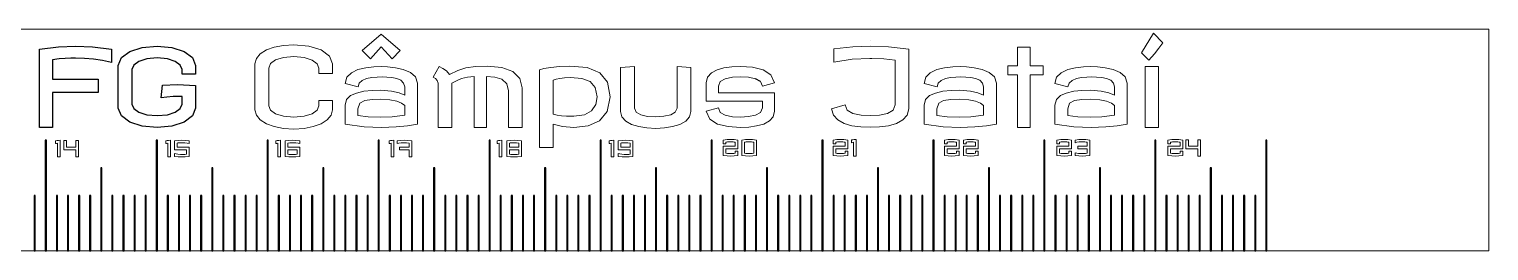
# Model space of a CAD drawing. Header units: millimetres. Extents: x 0 to 270, y 0 to 20.
# Drawn here: x 138.4 to 270, y 0 to 20 of the extents above; entities that cross this region are included whole.
import ezdxf

# ---------------------------------------------------------------- set-up
doc = ezdxf.new("R2010")
doc.units = ezdxf.units.MM
doc.layers.get('0').update_dxf_attribs({"linetype": 'CONTINUOUS', "lineweight": 25})
doc.layers.add('Corte', color=3, linetype='CONTINUOUS', lineweight=0)
doc.layers.add('Gravação', color=5, linetype='CONTINUOUS', lineweight=9)

msp = doc.modelspace()

# ---------------------------------------------------------------- linework, layer by layer
msp.add_lwpolyline([(214.24, 18.95), (214.24, 18.95)])
for points in [[(139.9, 0), (140, 0), (140, 10), (139.9, 10)], [(149.9, 0), (150, 0), (150, 10), (149.9, 10)], [(159.9, 0), (160, 0), (160, 10), (159.9, 10)], [(169.9, 0), (170, 0), (170, 10), (169.9, 10)], [(179.9, 0), (180, 0), (180, 10), (179.9, 10)], [(189.9, 0), (190, 0), (190, 10), (189.9, 10)], [(199.9, 0), (200, 0), (200, 10), (199.9, 10)], [(209.9, 0), (210, 0), (210, 10), (209.9, 10)], [(219.9, 0), (220, 0), (220, 10), (219.9, 10)], [(229.9, 0), (230, 0), (230, 10), (229.9, 10)], [(239.9, 0), (240, 0), (240, 10), (239.9, 10)], [(249.9, 0), (250, 0), (250, 10), (249.9, 10)], [(144.9, 0), (145, 0), (145, 7.5), (144.9, 7.5)], [(154.9, 0), (155, 0), (155, 7.5), (154.9, 7.5)], [(164.9, 0), (165, 0), (165, 7.5), (164.9, 7.5)], [(174.9, 0), (175, 0), (175, 7.5), (174.9, 7.5)], [(184.9, 0), (185, 0), (185, 7.5), (184.9, 7.5)], [(194.9, 0), (195, 0), (195, 7.5), (194.9, 7.5)], [(204.9, 0), (205, 0), (205, 7.5), (204.9, 7.5)], [(214.9, 0), (215, 0), (215, 7.5), (214.9, 7.5)], [(224.9, 0), (225, 0), (225, 7.5), (224.9, 7.5)], [(234.9, 0), (235, 0), (235, 7.5), (234.9, 7.5)], [(244.9, 0), (245, 0), (245, 7.5), (244.9, 7.5)], [(138.9, 0), (139, 0), (139, 5), (138.9, 5)], [(140.9, 0), (141, 0), (141, 5), (140.9, 5)], [(141.9, 0), (142, 0), (142, 5), (141.9, 5)], [(142.9, 0), (143, 0), (143, 5), (142.9, 5)], [(143.9, 0), (144, 0), (144, 5), (143.9, 5)], [(145.9, 0), (146, 0), (146, 5), (145.9, 5)], [(146.9, 0), (147, 0), (147, 5), (146.9, 5)], [(147.9, 0), (148, 0), (148, 5), (147.9, 5)], [(148.9, 0), (149, 0), (149, 5), (148.9, 5)], [(150.9, 0), (151, 0), (151, 5), (150.9, 5)], [(151.9, 0), (152, 0), (152, 5), (151.9, 5)], [(152.9, 0), (153, 0), (153, 5), (152.9, 5)], [(153.9, 0), (154, 0), (154, 5), (153.9, 5)], [(155.9, 0), (156, 0), (156, 5), (155.9, 5)], [(156.9, 0), (157, 0), (157, 5), (156.9, 5)], [(157.9, 0), (158, 0), (158, 5), (157.9, 5)], [(158.9, 0), (159, 0), (159, 5), (158.9, 5)], [(160.9, 0), (161, 0), (161, 5), (160.9, 5)], [(161.9, 0), (162, 0), (162, 5), (161.9, 5)], [(162.9, 0), (163, 0), (163, 5), (162.9, 5)], [(163.9, 0), (164, 0), (164, 5), (163.9, 5)], [(165.9, 0), (166, 0), (166, 5), (165.9, 5)], [(166.9, 0), (167, 0), (167, 5), (166.9, 5)], [(167.9, 0), (168, 0), (168, 5), (167.9, 5)], [(168.9, 0), (169, 0), (169, 5), (168.9, 5)], [(170.9, 0), (171, 0), (171, 5), (170.9, 5)], [(171.9, 0), (172, 0), (172, 5), (171.9, 5)], [(172.9, 0), (173, 0), (173, 5), (172.9, 5)], [(173.9, 0), (174, 0), (174, 5), (173.9, 5)], [(175.9, 0), (176, 0), (176, 5), (175.9, 5)], [(176.9, 0), (177, 0), (177, 5), (176.9, 5)], [(177.9, 0), (178, 0), (178, 5), (177.9, 5)], [(178.9, 0), (179, 0), (179, 5), (178.9, 5)], [(180.9, 0), (181, 0), (181, 5), (180.9, 5)], [(181.9, 0), (182, 0), (182, 5), (181.9, 5)], [(182.9, 0), (183, 0), (183, 5), (182.9, 5)], [(183.9, 0), (184, 0), (184, 5), (183.9, 5)], [(185.9, 0), (186, 0), (186, 5), (185.9, 5)], [(186.9, 0), (187, 0), (187, 5), (186.9, 5)], [(187.9, 0), (188, 0), (188, 5), (187.9, 5)], [(188.9, 0), (189, 0), (189, 5), (188.9, 5)], [(190.9, 0), (191, 0), (191, 5), (190.9, 5)], [(191.9, 0), (192, 0), (192, 5), (191.9, 5)], [(192.9, 0), (193, 0), (193, 5), (192.9, 5)], [(193.9, 0), (194, 0), (194, 5), (193.9, 5)], [(195.9, 0), (196, 0), (196, 5), (195.9, 5)], [(196.9, 0), (197, 0), (197, 5), (196.9, 5)], [(197.9, 0), (198, 0), (198, 5), (197.9, 5)], [(198.9, 0), (199, 0), (199, 5), (198.9, 5)], [(200.9, 0), (201, 0), (201, 5), (200.9, 5)], [(201.9, 0), (202, 0), (202, 5), (201.9, 5)], [(202.9, 0), (203, 0), (203, 5), (202.9, 5)], [(203.9, 0), (204, 0), (204, 5), (203.9, 5)], [(205.9, 0), (206, 0), (206, 5), (205.9, 5)], [(206.9, 0), (207, 0), (207, 5), (206.9, 5)], [(207.9, 0), (208, 0), (208, 5), (207.9, 5)], [(208.9, 0), (209, 0), (209, 5), (208.9, 5)], [(210.9, 0), (211, 0), (211, 5), (210.9, 5)], [(211.9, 0), (212, 0), (212, 5), (211.9, 5)], [(212.9, 0), (213, 0), (213, 5), (212.9, 5)], [(213.9, 0), (214, 0), (214, 5), (213.9, 5)], [(215.9, 0), (216, 0), (216, 5), (215.9, 5)], [(216.9, 0), (217, 0), (217, 5), (216.9, 5)], [(217.9, 0), (218, 0), (218, 5), (217.9, 5)], [(218.9, 0), (219, 0), (219, 5), (218.9, 5)], [(220.9, 0), (221, 0), (221, 5), (220.9, 5)], [(221.9, 0), (222, 0), (222, 5), (221.9, 5)], [(222.9, 0), (223, 0), (223, 5), (222.9, 5)], [(223.9, 0), (224, 0), (224, 5), (223.9, 5)], [(225.9, 0), (226, 0), (226, 5), (225.9, 5)], [(226.9, 0), (227, 0), (227, 5), (226.9, 5)], [(227.9, 0), (228, 0), (228, 5), (227.9, 5)], [(228.9, 0), (229, 0), (229, 5), (228.9, 5)], [(230.9, 0), (231, 0), (231, 5), (230.9, 5)], [(231.9, 0), (232, 0), (232, 5), (231.9, 5)], [(232.9, 0), (233, 0), (233, 5), (232.9, 5)], [(233.9, 0), (234, 0), (234, 5), (233.9, 5)], [(235.9, 0), (236, 0), (236, 5), (235.9, 5)], [(236.9, 0), (237, 0), (237, 5), (236.9, 5)], [(237.9, 0), (238, 0), (238, 5), (237.9, 5)], [(238.9, 0), (239, 0), (239, 5), (238.9, 5)], [(240.9, 0), (241, 0), (241, 5), (240.9, 5)], [(241.9, 0), (242, 0), (242, 5), (241.9, 5)], [(242.9, 0), (243, 0), (243, 5), (242.9, 5)], [(243.9, 0), (244, 0), (244, 5), (243.9, 5)], [(245.9, 0), (246, 0), (246, 5), (245.9, 5)], [(246.9, 0), (247, 0), (247, 5), (246.9, 5)], [(247.9, 0), (248, 0), (248, 5), (247.9, 5)], [(248.9, 0), (249, 0), (249, 5), (248.9, 5)]]:
    msp.add_lwpolyline(points, close=True)
at = {"layer": 'Corte'}
msp.add_lwpolyline([(0, 0), (0, 20), (270, 20), (270, 0)], close=True, dxfattribs=at)
at = {"layer": 'Gravação', "color": 7, "linetype": 'CONTINUOUS', "lineweight": 25}
msp.add_line((204.36, 15.27), (203.92, 15.53), dxfattribs=at)
at = {"layer": 'Gravação'}
for p, q in [((140.83, 9.92), (140.96, 9.94)), ((140.83, 9.92), (140.96, 9.94)), ((140.83, 9.67), (140.83, 9.92)), ((140.83, 9.67), (140.83, 9.92)), ((140.9, 9.69), (140.83, 9.67)), ((140.9, 9.69), (140.83, 9.67)), ((141.01, 9.71), (140.9, 9.69)), ((141.01, 9.71), (140.9, 9.69)), ((140.96, 9.94), (141.09, 9.96)), ((140.96, 9.94), (141.09, 9.96)), ((141.01, 8.47), (141.01, 9.71)), ((141.01, 8.47), (141.01, 9.71)), ((141.09, 9.96), (141.24, 9.97)), ((141.09, 9.96), (141.24, 9.97)), ((141.24, 9.97), (141.24, 8.47)), ((141.24, 9.97), (141.24, 8.47)), ((141.56, 9.95), (141.8, 9.95)), ((141.56, 9.12), (141.56, 9.95)), ((141.56, 9.95), (141.8, 9.95)), ((141.56, 9.12), (141.56, 9.95)), ((141.8, 9.95), (141.8, 9.36)), ((141.8, 9.95), (141.8, 9.36)), ((141.8, 9.36), (142.65, 9.36)), ((141.8, 9.36), (142.65, 9.36)), ((142.65, 9.36), (142.65, 9.95)), ((142.65, 9.95), (142.89, 9.95)), ((142.65, 9.36), (142.65, 9.95)), ((142.65, 9.95), (142.89, 9.95)), ((142.89, 9.95), (142.89, 8.47)), ((142.89, 9.95), (142.89, 8.47)), ((150.77, 9.92), (150.89, 9.94)), ((150.77, 9.92), (150.89, 9.94)), ((150.77, 9.67), (150.77, 9.92)), ((150.77, 9.67), (150.77, 9.92)), ((150.84, 9.69), (150.77, 9.67)), ((150.84, 9.69), (150.77, 9.67)), ((150.94, 9.71), (150.84, 9.69)), ((150.94, 9.71), (150.84, 9.69)), ((150.89, 9.94), (151.02, 9.96)), ((150.89, 9.94), (151.02, 9.96)), ((150.94, 8.47), (150.94, 9.71)), ((150.94, 8.47), (150.94, 9.71)), ((151.02, 9.96), (151.18, 9.97)), ((151.02, 9.96), (151.18, 9.97)), ((151.18, 9.97), (151.18, 8.47)), ((151.18, 9.97), (151.18, 8.47)), ((151.54, 9.92), (151.89, 9.96)), ((151.54, 9.92), (151.89, 9.96)), ((151.54, 9.12), (151.54, 9.92)), ((151.54, 9.12), (151.54, 9.92)), ((151.84, 9.73), (151.78, 9.72)), ((151.84, 9.73), (151.78, 9.72)), ((151.78, 9.72), (151.78, 9.36)), ((151.78, 9.72), (151.78, 9.36)), ((151.78, 9.36), (152.87, 9.36)), ((151.78, 9.36), (152.87, 9.36)), ((151.92, 9.74), (151.84, 9.73)), ((151.92, 9.74), (151.84, 9.73)), ((151.89, 9.96), (152.2, 9.97)), ((151.89, 9.96), (152.2, 9.97)), ((152.02, 9.74), (151.92, 9.74)), ((152.02, 9.74), (151.92, 9.74)), ((152.15, 9.75), (152.02, 9.74)), ((152.15, 9.75), (152.02, 9.74)), ((152.21, 9.75), (152.15, 9.75)), ((152.21, 9.75), (152.15, 9.75)), ((152.2, 9.97), (152.52, 9.96)), ((152.2, 9.97), (152.2, 9.97)), ((152.2, 9.97), (152.52, 9.96)), ((152.2, 9.97), (152.2, 9.97)), ((152.49, 9.74), (152.21, 9.75)), ((152.49, 9.74), (152.21, 9.75)), ((152.7, 9.71), (152.49, 9.74)), ((152.7, 9.71), (152.49, 9.74)), ((152.52, 9.96), (152.87, 9.92)), ((152.52, 9.96), (152.87, 9.92)), ((152.87, 9.67), (152.7, 9.71)), ((152.87, 9.67), (152.7, 9.71)), ((152.87, 9.92), (152.87, 9.67)), ((152.87, 9.92), (152.87, 9.67)), ((152.87, 9.36), (152.87, 8.52)), ((152.87, 9.36), (152.87, 8.52)), ((160.69, 9.92), (160.81, 9.94)), ((160.69, 9.92), (160.81, 9.94)), ((160.69, 9.67), (160.69, 9.92)), ((160.69, 9.67), (160.69, 9.92)), ((160.76, 9.69), (160.69, 9.67)), ((160.76, 9.69), (160.69, 9.67)), ((160.86, 9.71), (160.76, 9.69)), ((160.86, 9.71), (160.76, 9.69)), ((160.81, 9.94), (160.94, 9.96)), ((160.81, 9.94), (160.94, 9.96)), ((160.86, 8.47), (160.86, 9.71)), ((160.86, 8.47), (160.86, 9.71)), ((160.94, 9.96), (161.1, 9.97)), ((160.94, 9.96), (161.1, 9.97)), ((161.1, 9.97), (161.1, 8.47)), ((161.1, 9.97), (161.1, 8.47)), ((161.51, 9.92), (161.86, 9.96)), ((161.51, 9.92), (161.86, 9.96)), ((161.51, 8.52), (161.51, 9.92)), ((161.51, 8.52), (161.51, 9.92)), ((161.93, 9.74), (161.75, 9.72)), ((161.93, 9.74), (161.75, 9.72)), ((161.75, 9.72), (161.75, 9.36)), ((161.75, 9.72), (161.75, 9.36)), ((161.75, 9.36), (162.84, 9.36)), ((161.75, 9.36), (162.84, 9.36)), ((161.86, 9.96), (162.17, 9.97)), ((161.86, 9.96), (162.17, 9.97)), ((162.17, 9.75), (161.93, 9.74)), ((162.17, 9.75), (161.93, 9.74)), ((162.17, 9.97), (162.49, 9.96)), ((162.17, 9.97), (162.17, 9.97)), ((162.17, 9.97), (162.49, 9.96)), ((162.17, 9.97), (162.17, 9.97)), ((162.47, 9.73), (162.17, 9.75)), ((162.47, 9.73), (162.17, 9.75)), ((162.68, 9.7), (162.47, 9.73)), ((162.68, 9.7), (162.47, 9.73)), ((162.49, 9.96), (162.84, 9.92)), ((162.49, 9.96), (162.84, 9.92)), ((162.84, 9.67), (162.68, 9.7)), ((162.84, 9.67), (162.68, 9.7)), ((162.84, 9.92), (162.84, 9.67)), ((162.84, 9.92), (162.84, 9.67)), ((162.84, 9.36), (162.84, 8.52)), ((162.84, 9.36), (162.84, 8.52)), ((170.9, 9.92), (171.02, 9.94)), ((170.9, 9.92), (171.02, 9.94)), ((170.9, 9.67), (170.9, 9.92)), ((170.9, 9.67), (170.9, 9.92)), ((170.97, 9.69), (170.9, 9.67)), ((170.97, 9.69), (170.9, 9.67)), ((171.07, 9.71), (170.97, 9.69)), ((171.07, 9.71), (170.97, 9.69)), ((171.02, 9.94), (171.15, 9.96)), ((171.02, 9.94), (171.15, 9.96)), ((171.07, 8.47), (171.07, 9.71)), ((171.07, 8.47), (171.07, 9.71)), ((171.15, 9.96), (171.31, 9.97)), ((171.15, 9.96), (171.31, 9.97)), ((171.31, 9.97), (171.31, 8.47)), ((171.31, 9.97), (171.31, 8.47)), ((171.6, 9.92), (171.95, 9.96)), ((171.6, 9.92), (171.95, 9.96)), ((171.6, 9.67), (171.6, 9.92)), ((171.6, 9.67), (171.6, 9.92)), ((171.76, 9.71), (171.6, 9.67)), ((171.76, 9.71), (171.6, 9.67)), ((171.97, 9.74), (171.76, 9.71)), ((171.97, 9.74), (171.76, 9.71)), ((171.83, 9.36), (172.69, 9.36)), ((171.83, 9.12), (171.83, 9.36)), ((171.83, 9.36), (172.69, 9.36)), ((171.83, 9.12), (171.83, 9.36)), ((171.95, 9.96), (172.26, 9.97)), ((171.95, 9.96), (172.26, 9.97)), ((172.26, 9.75), (171.97, 9.74)), ((172.26, 9.75), (171.97, 9.74)), ((172.26, 9.97), (172.58, 9.96)), ((172.26, 9.97), (172.26, 9.97)), ((172.26, 9.97), (172.58, 9.96)), ((172.26, 9.97), (172.26, 9.97)), ((172.47, 9.74), (172.26, 9.75)), ((172.47, 9.74), (172.26, 9.75)), ((172.69, 9.72), (172.47, 9.74)), ((172.69, 9.72), (172.47, 9.74)), ((172.58, 9.96), (172.93, 9.92)), ((172.58, 9.96), (172.93, 9.92)), ((172.69, 9.36), (172.69, 9.72)), ((172.69, 9.36), (172.69, 9.72)), ((172.93, 9.92), (172.93, 8.47)), ((172.93, 9.92), (172.93, 8.47)), ((180.63, 9.92), (180.75, 9.94)), ((180.63, 9.92), (180.75, 9.94)), ((180.63, 9.67), (180.63, 9.92)), ((180.63, 9.67), (180.63, 9.92)), ((180.7, 9.69), (180.63, 9.67)), ((180.7, 9.69), (180.63, 9.67)), ((180.8, 9.71), (180.7, 9.69)), ((180.8, 9.71), (180.7, 9.69)), ((180.75, 9.94), (180.88, 9.96)), ((180.75, 9.94), (180.88, 9.96)), ((180.8, 8.47), (180.8, 9.71)), ((180.8, 8.47), (180.8, 9.71)), ((180.88, 9.96), (181.04, 9.97)), ((180.88, 9.96), (181.04, 9.97)), ((181.04, 9.97), (181.04, 8.47)), ((181.04, 9.97), (181.04, 8.47)), ((181.49, 9.92), (181.84, 9.96)), ((181.49, 9.92), (181.84, 9.96)), ((181.49, 8.52), (181.49, 9.92)), ((181.49, 8.52), (181.49, 9.92)), ((181.8, 9.73), (181.73, 9.72)), ((181.8, 9.73), (181.73, 9.72)), ((181.73, 9.72), (181.73, 9.36)), ((181.73, 9.72), (181.73, 9.36)), ((181.73, 9.36), (182.58, 9.36)), ((181.73, 9.36), (182.58, 9.36)), ((181.89, 9.74), (181.8, 9.73)), ((181.89, 9.74), (181.8, 9.73)), ((181.84, 9.96), (182.15, 9.97)), ((181.84, 9.96), (182.15, 9.97)), ((182, 9.74), (181.89, 9.74)), ((182, 9.74), (181.89, 9.74)), ((182.15, 9.75), (182, 9.74)), ((182.15, 9.75), (182, 9.74)), ((182.15, 9.97), (182.47, 9.96)), ((182.15, 9.97), (182.15, 9.97)), ((182.15, 9.97), (182.47, 9.96)), ((182.15, 9.97), (182.15, 9.97)), ((182.36, 9.74), (182.15, 9.75)), ((182.15, 9.75), (182.15, 9.75)), ((182.36, 9.74), (182.15, 9.75)), ((182.15, 9.75), (182.15, 9.75)), ((182.58, 9.72), (182.36, 9.74)), ((182.58, 9.72), (182.36, 9.74)), ((182.47, 9.96), (182.82, 9.92)), ((182.47, 9.96), (182.82, 9.92)), ((182.58, 9.36), (182.58, 9.72)), ((182.58, 9.36), (182.58, 9.72)), ((182.82, 9.92), (182.82, 8.52)), ((182.82, 9.92), (182.82, 8.52)), ((190.73, 9.92), (190.85, 9.94)), ((190.73, 9.92), (190.85, 9.94)), ((190.73, 9.67), (190.73, 9.92)), ((190.73, 9.67), (190.73, 9.92)), ((190.79, 9.69), (190.73, 9.67)), ((190.79, 9.69), (190.73, 9.67)), ((190.9, 9.71), (190.79, 9.69)), ((190.9, 9.71), (190.79, 9.69)), ((190.85, 9.94), (190.98, 9.96)), ((190.85, 9.94), (190.98, 9.96)), ((190.9, 8.47), (190.9, 9.71)), ((190.9, 8.47), (190.9, 9.71)), ((190.98, 9.96), (191.13, 9.97)), ((190.98, 9.96), (191.13, 9.97)), ((191.13, 9.97), (191.13, 8.47)), ((191.13, 9.97), (191.13, 8.47)), ((191.53, 9.92), (191.88, 9.96)), ((191.53, 9.92), (191.88, 9.96)), ((191.53, 9.12), (191.53, 9.92)), ((191.53, 9.12), (191.53, 9.92)), ((191.84, 9.73), (191.77, 9.72)), ((191.84, 9.73), (191.77, 9.72)), ((191.77, 9.72), (191.77, 9.36)), ((191.77, 9.72), (191.77, 9.36)), ((191.77, 9.36), (192.62, 9.36)), ((191.77, 9.36), (192.62, 9.36)), ((191.92, 9.74), (191.84, 9.73)), ((191.92, 9.74), (191.84, 9.73)), ((191.88, 9.96), (192.19, 9.97)), ((191.88, 9.96), (192.19, 9.97)), ((192.04, 9.74), (191.92, 9.74)), ((192.04, 9.74), (191.92, 9.74)), ((192.19, 9.75), (192.04, 9.74)), ((192.19, 9.75), (192.04, 9.74)), ((192.19, 9.97), (192.51, 9.96)), ((192.19, 9.97), (192.19, 9.97)), ((192.19, 9.97), (192.51, 9.96)), ((192.19, 9.97), (192.19, 9.97)), ((192.41, 9.74), (192.19, 9.75)), ((192.19, 9.75), (192.19, 9.75)), ((192.41, 9.74), (192.19, 9.75)), ((192.19, 9.75), (192.19, 9.75)), ((192.62, 9.72), (192.41, 9.74)), ((192.62, 9.72), (192.41, 9.74)), ((192.51, 9.96), (192.86, 9.92)), ((192.51, 9.96), (192.86, 9.92)), ((192.62, 9.36), (192.62, 9.72)), ((192.62, 9.36), (192.62, 9.72)), ((192.86, 9.92), (192.86, 8.52)), ((192.86, 9.92), (192.86, 8.52)), ((201, 10), (201.35, 10.04)), ((201, 10), (201.35, 10.04)), ((201, 9.65), (201, 10)), ((201, 9.65), (201, 10)), ((201.24, 9.65), (201, 9.65)), ((201.24, 9.65), (201, 9.65)), ((201, 9.44), (202.09, 9.44)), ((201, 8.6), (201, 9.44)), ((201, 9.44), (202.09, 9.44)), ((201, 8.6), (201, 9.44)), ((201.31, 9.81), (201.24, 9.8)), ((201.31, 9.81), (201.24, 9.8)), ((201.24, 9.8), (201.24, 9.65)), ((201.24, 9.8), (201.24, 9.65)), ((201.39, 9.82), (201.31, 9.81)), ((201.39, 9.82), (201.31, 9.81)), ((201.35, 10.04), (201.66, 10.05)), ((201.35, 10.04), (201.66, 10.05)), ((201.51, 9.83), (201.39, 9.82)), ((201.51, 9.83), (201.39, 9.82)), ((201.66, 9.83), (201.51, 9.83)), ((201.66, 9.83), (201.51, 9.83)), ((201.66, 10.05), (201.98, 10.04)), ((201.66, 10.05), (201.66, 10.05)), ((201.66, 10.05), (201.98, 10.04)), ((201.66, 10.05), (201.66, 10.05)), ((201.77, 9.83), (201.66, 9.83)), ((201.77, 9.83), (201.66, 9.83)), ((201.89, 9.82), (201.77, 9.83)), ((201.89, 9.82), (201.77, 9.83)), ((202, 9.81), (201.89, 9.82)), ((202, 9.81), (201.89, 9.82)), ((201.98, 10.04), (202.33, 10)), ((201.98, 10.04), (202.33, 10)), ((202.09, 9.8), (202, 9.81)), ((202.09, 9.8), (202, 9.81)), ((202.09, 9.44), (202.09, 9.8)), ((202.09, 9.44), (202.09, 9.8)), ((202.33, 10), (202.33, 9.2)), ((202.33, 10), (202.33, 9.2)), ((202.67, 10), (203.02, 10.04)), ((202.67, 10), (203.02, 10.04)), ((202.67, 8.6), (202.67, 10)), ((202.67, 8.6), (202.67, 10)), ((202.98, 9.81), (202.91, 9.8)), ((202.98, 9.81), (202.91, 9.8)), ((202.91, 9.8), (202.91, 8.8)), ((202.91, 9.8), (202.91, 8.8)), ((203.07, 9.82), (202.98, 9.81)), ((203.07, 9.82), (202.98, 9.81)), ((203.02, 10.04), (203.34, 10.05)), ((203.02, 10.04), (203.34, 10.05)), ((203.18, 9.83), (203.07, 9.82)), ((203.18, 9.83), (203.07, 9.82)), ((203.34, 9.83), (203.18, 9.83)), ((203.34, 9.83), (203.18, 9.83)), ((203.34, 10.05), (203.65, 10.04)), ((203.34, 10.05), (203.34, 10.05)), ((203.34, 10.05), (203.65, 10.04)), ((203.34, 10.05), (203.34, 10.05)), ((203.45, 9.83), (203.34, 9.83)), ((203.45, 9.83), (203.34, 9.83)), ((203.56, 9.82), (203.45, 9.83)), ((203.56, 9.82), (203.45, 9.83)), ((203.67, 9.81), (203.56, 9.82)), ((203.67, 9.81), (203.56, 9.82)), ((203.65, 10.04), (204, 10)), ((203.65, 10.04), (204, 10)), ((203.76, 9.8), (203.67, 9.81)), ((203.76, 9.8), (203.67, 9.81)), ((203.76, 8.8), (203.76, 9.8)), ((203.76, 8.8), (203.76, 9.8)), ((204, 10), (204, 8.6)), ((204, 10), (204, 8.6)), ((210.9, 10), (211.25, 10.04)), ((210.9, 10), (211.25, 10.04)), ((210.9, 9.65), (210.9, 10)), ((210.9, 9.65), (210.9, 10)), ((211.14, 9.65), (210.9, 9.65)), ((211.14, 9.65), (210.9, 9.65)), ((210.9, 9.44), (211.99, 9.44)), ((210.9, 8.6), (210.9, 9.44)), ((210.9, 9.44), (211.99, 9.44)), ((210.9, 8.6), (210.9, 9.44)), ((211.21, 9.81), (211.14, 9.8)), ((211.21, 9.81), (211.14, 9.8)), ((211.14, 9.8), (211.14, 9.65)), ((211.14, 9.8), (211.14, 9.65)), ((211.29, 9.82), (211.21, 9.81)), ((211.29, 9.82), (211.21, 9.81)), ((211.25, 10.04), (211.56, 10.05)), ((211.25, 10.04), (211.56, 10.05)), ((211.41, 9.83), (211.29, 9.82)), ((211.41, 9.83), (211.29, 9.82)), ((211.56, 9.83), (211.41, 9.83)), ((211.56, 9.83), (211.41, 9.83)), ((211.56, 10.05), (211.88, 10.04)), ((211.56, 10.05), (211.56, 10.05)), ((211.56, 10.05), (211.88, 10.04)), ((211.56, 10.05), (211.56, 10.05)), ((211.67, 9.83), (211.56, 9.83)), ((211.67, 9.83), (211.56, 9.83)), ((211.79, 9.82), (211.67, 9.83)), ((211.79, 9.82), (211.67, 9.83)), ((211.9, 9.81), (211.79, 9.82)), ((211.9, 9.81), (211.79, 9.82)), ((211.88, 10.04), (212.23, 10)), ((211.88, 10.04), (212.23, 10)), ((211.99, 9.8), (211.9, 9.81)), ((211.99, 9.8), (211.9, 9.81)), ((211.99, 9.44), (211.99, 9.8)), ((211.99, 9.44), (211.99, 9.8)), ((212.23, 10), (212.23, 9.2)), ((212.23, 10), (212.23, 9.2)), ((212.56, 10.01), (212.68, 10.02)), ((212.56, 10.01), (212.68, 10.02)), ((212.56, 9.75), (212.56, 10.01)), ((212.56, 9.75), (212.56, 10.01)), ((212.63, 9.77), (212.56, 9.75)), ((212.63, 9.77), (212.56, 9.75)), ((212.73, 9.8), (212.63, 9.77)), ((212.73, 9.8), (212.63, 9.77)), ((212.68, 10.02), (212.81, 10.04)), ((212.68, 10.02), (212.81, 10.04)), ((212.73, 8.55), (212.73, 9.8)), ((212.73, 8.55), (212.73, 9.8)), ((212.81, 10.04), (212.97, 10.05)), ((212.81, 10.04), (212.97, 10.05)), ((212.97, 10.05), (212.97, 8.55)), ((212.97, 10.05), (212.97, 8.55)), ((220.93, 10), (221.28, 10.04)), ((220.93, 10), (221.28, 10.04)), ((220.93, 9.65), (220.93, 10)), ((220.93, 9.65), (220.93, 10)), ((221.17, 9.65), (220.93, 9.65)), ((221.17, 9.65), (220.93, 9.65)), ((220.93, 9.44), (222.02, 9.44)), ((220.93, 8.6), (220.93, 9.44)), ((220.93, 9.44), (222.02, 9.44)), ((220.93, 8.6), (220.93, 9.44)), ((221.24, 9.81), (221.17, 9.8)), ((221.24, 9.81), (221.17, 9.8)), ((221.17, 9.8), (221.17, 9.65)), ((221.17, 9.8), (221.17, 9.65)), ((221.33, 9.82), (221.24, 9.81)), ((221.33, 9.82), (221.24, 9.81)), ((221.28, 10.04), (221.59, 10.05)), ((221.28, 10.04), (221.59, 10.05)), ((221.44, 9.83), (221.33, 9.82)), ((221.44, 9.83), (221.33, 9.82)), ((221.6, 9.83), (221.44, 9.83)), ((221.6, 9.83), (221.44, 9.83)), ((221.59, 10.05), (221.91, 10.04)), ((221.59, 10.05), (221.59, 10.05)), ((221.59, 10.05), (221.91, 10.04)), ((221.59, 10.05), (221.59, 10.05)), ((221.7, 9.83), (221.6, 9.83)), ((221.7, 9.83), (221.6, 9.83)), ((221.82, 9.82), (221.7, 9.83)), ((221.82, 9.82), (221.7, 9.83)), ((221.93, 9.81), (221.82, 9.82)), ((221.93, 9.81), (221.82, 9.82)), ((221.91, 10.04), (222.26, 10)), ((221.91, 10.04), (222.26, 10)), ((222.02, 9.8), (221.93, 9.81)), ((222.02, 9.8), (221.93, 9.81)), ((222.02, 9.44), (222.02, 9.8)), ((222.02, 9.44), (222.02, 9.8)), ((222.26, 10), (222.26, 9.2)), ((222.26, 10), (222.26, 9.2)), ((222.65, 10), (223, 10.04)), ((222.65, 10), (223, 10.04)), ((222.65, 9.65), (222.65, 10)), ((222.65, 9.65), (222.65, 10)), ((222.89, 9.65), (222.65, 9.65)), ((222.89, 9.65), (222.65, 9.65)), ((222.65, 9.44), (223.74, 9.44)), ((222.65, 8.6), (222.65, 9.44)), ((222.65, 9.44), (223.74, 9.44)), ((222.65, 8.6), (222.65, 9.44)), ((222.96, 9.81), (222.89, 9.8)), ((222.96, 9.81), (222.89, 9.8)), ((222.89, 9.8), (222.89, 9.65)), ((222.89, 9.8), (222.89, 9.65)), ((223.05, 9.82), (222.96, 9.81)), ((223.05, 9.82), (222.96, 9.81)), ((223, 10.04), (223.31, 10.05)), ((223, 10.04), (223.31, 10.05)), ((223.16, 9.83), (223.05, 9.82)), ((223.16, 9.83), (223.05, 9.82)), ((223.31, 9.83), (223.16, 9.83)), ((223.31, 9.83), (223.16, 9.83)), ((223.31, 10.05), (223.63, 10.04)), ((223.31, 10.05), (223.31, 10.05)), ((223.31, 10.05), (223.63, 10.04)), ((223.31, 10.05), (223.31, 10.05)), ((223.42, 9.83), (223.31, 9.83)), ((223.42, 9.83), (223.31, 9.83)), ((223.54, 9.82), (223.42, 9.83)), ((223.54, 9.82), (223.42, 9.83)), ((223.65, 9.81), (223.54, 9.82)), ((223.65, 9.81), (223.54, 9.82)), ((223.63, 10.04), (223.98, 10)), ((223.63, 10.04), (223.98, 10)), ((223.74, 9.8), (223.65, 9.81)), ((223.74, 9.8), (223.65, 9.81)), ((223.74, 9.44), (223.74, 9.8)), ((223.74, 9.44), (223.74, 9.8)), ((223.98, 10), (223.98, 9.2)), ((223.98, 10), (223.98, 9.2)), ((231.07, 10), (231.42, 10.04)), ((231.07, 10), (231.42, 10.04)), ((231.07, 9.65), (231.07, 10)), ((231.07, 9.65), (231.07, 10)), ((231.31, 9.65), (231.07, 9.65)), ((231.31, 9.65), (231.07, 9.65)), ((231.07, 9.44), (232.16, 9.44)), ((231.07, 8.6), (231.07, 9.44)), ((231.07, 9.44), (232.16, 9.44)), ((231.07, 8.6), (231.07, 9.44)), ((231.38, 9.81), (231.31, 9.8)), ((231.38, 9.81), (231.31, 9.8)), ((231.31, 9.8), (231.31, 9.65)), ((231.31, 9.8), (231.31, 9.65)), ((231.47, 9.82), (231.38, 9.81)), ((231.47, 9.82), (231.38, 9.81)), ((231.42, 10.04), (231.74, 10.05)), ((231.42, 10.04), (231.74, 10.05)), ((231.58, 9.83), (231.47, 9.82)), ((231.58, 9.83), (231.47, 9.82)), ((231.74, 9.83), (231.58, 9.83)), ((231.74, 9.83), (231.58, 9.83)), ((231.74, 10.05), (232.05, 10.04)), ((231.74, 10.05), (231.74, 10.05)), ((231.74, 10.05), (232.05, 10.04)), ((231.74, 10.05), (231.74, 10.05)), ((231.85, 9.83), (231.74, 9.83)), ((231.85, 9.83), (231.74, 9.83)), ((231.96, 9.82), (231.85, 9.83)), ((231.96, 9.82), (231.85, 9.83)), ((232.07, 9.81), (231.96, 9.82)), ((232.07, 9.81), (231.96, 9.82)), ((232.05, 10.04), (232.4, 10)), ((232.05, 10.04), (232.4, 10)), ((232.16, 9.8), (232.07, 9.81)), ((232.16, 9.8), (232.07, 9.81)), ((232.16, 9.44), (232.16, 9.8)), ((232.16, 9.44), (232.16, 9.8)), ((232.4, 10), (232.4, 9.2)), ((232.4, 10), (232.4, 9.2)), ((232.71, 10), (233.06, 10.04)), ((232.71, 10), (233.06, 10.04)), ((232.71, 9.75), (232.71, 10)), ((232.71, 9.75), (232.71, 10)), ((232.87, 9.79), (232.71, 9.75)), ((232.87, 9.79), (232.71, 9.75)), ((233.08, 9.82), (232.87, 9.79)), ((233.08, 9.82), (232.87, 9.79)), ((232.95, 9.44), (233.8, 9.44)), ((232.95, 9.2), (232.95, 9.44)), ((232.95, 9.44), (233.8, 9.44)), ((232.95, 9.2), (232.95, 9.44)), ((233.06, 10.04), (233.37, 10.05)), ((233.06, 10.04), (233.37, 10.05)), ((233.37, 9.83), (233.08, 9.82)), ((233.37, 9.83), (233.08, 9.82)), ((233.37, 10.05), (233.69, 10.04)), ((233.37, 10.05), (233.37, 10.05)), ((233.37, 10.05), (233.69, 10.04)), ((233.37, 10.05), (233.37, 10.05)), ((233.48, 9.83), (233.37, 9.83)), ((233.48, 9.83), (233.37, 9.83)), ((233.6, 9.82), (233.48, 9.83)), ((233.6, 9.82), (233.48, 9.83)), ((233.71, 9.81), (233.6, 9.82)), ((233.71, 9.81), (233.6, 9.82)), ((233.69, 10.04), (234.04, 10)), ((233.69, 10.04), (234.04, 10)), ((233.8, 9.8), (233.71, 9.81)), ((233.8, 9.8), (233.71, 9.81)), ((233.8, 9.44), (233.8, 9.8)), ((233.8, 9.44), (233.8, 9.8)), ((234.04, 10), (234.04, 8.6)), ((234.04, 10), (234.04, 8.6)), ((241.08, 10), (241.43, 10.04)), ((241.08, 10), (241.43, 10.04)), ((241.08, 9.65), (241.08, 10)), ((241.08, 9.65), (241.08, 10)), ((241.32, 9.65), (241.08, 9.65)), ((241.32, 9.65), (241.08, 9.65)), ((241.08, 9.44), (242.17, 9.44)), ((241.08, 8.6), (241.08, 9.44)), ((241.08, 9.44), (242.17, 9.44)), ((241.08, 8.6), (241.08, 9.44)), ((241.39, 9.81), (241.32, 9.8)), ((241.39, 9.81), (241.32, 9.8)), ((241.32, 9.8), (241.32, 9.65)), ((241.32, 9.8), (241.32, 9.65)), ((241.48, 9.82), (241.39, 9.81)), ((241.48, 9.82), (241.39, 9.81)), ((241.43, 10.04), (241.75, 10.05)), ((241.43, 10.04), (241.75, 10.05)), ((241.59, 9.83), (241.48, 9.82)), ((241.59, 9.83), (241.48, 9.82)), ((241.75, 9.83), (241.59, 9.83)), ((241.75, 9.83), (241.59, 9.83)), ((241.75, 10.05), (242.06, 10.04)), ((241.75, 10.05), (241.75, 10.05)), ((241.75, 10.05), (242.06, 10.04)), ((241.75, 10.05), (241.75, 10.05)), ((241.86, 9.83), (241.75, 9.83)), ((241.86, 9.83), (241.75, 9.83)), ((241.97, 9.82), (241.86, 9.83)), ((241.97, 9.82), (241.86, 9.83)), ((242.08, 9.81), (241.97, 9.82)), ((242.08, 9.81), (241.97, 9.82)), ((242.06, 10.04), (242.41, 10)), ((242.06, 10.04), (242.41, 10)), ((242.17, 9.8), (242.08, 9.81)), ((242.17, 9.8), (242.08, 9.81)), ((242.17, 9.44), (242.17, 9.8)), ((242.17, 9.44), (242.17, 9.8)), ((242.41, 10), (242.41, 9.2)), ((242.41, 10), (242.41, 9.2)), ((242.7, 10.03), (242.94, 10.03)), ((242.7, 9.2), (242.7, 10.03)), ((242.7, 10.03), (242.94, 10.03)), ((242.7, 9.2), (242.7, 10.03)), ((242.94, 10.03), (242.94, 9.44)), ((242.94, 10.03), (242.94, 9.44)), ((242.94, 9.44), (243.79, 9.44)), ((242.94, 9.44), (243.79, 9.44)), ((243.79, 9.44), (243.79, 10.03)), ((243.79, 10.03), (244.03, 10.03)), ((243.79, 9.44), (243.79, 10.03)), ((243.79, 10.03), (244.03, 10.03)), ((244.03, 10.03), (244.03, 8.55)), ((244.03, 10.03), (244.03, 8.55)), ((141.24, 8.47), (141.01, 8.47)), ((141.24, 8.47), (141.01, 8.47)), ((142.65, 9.12), (141.56, 9.12)), ((142.65, 9.12), (141.56, 9.12)), ((142.65, 8.47), (142.65, 9.12)), ((142.65, 8.47), (142.65, 9.12)), ((142.89, 8.47), (142.65, 8.47)), ((142.89, 8.47), (142.65, 8.47)), ((151.18, 8.47), (150.94, 8.47)), ((151.18, 8.47), (150.94, 8.47)), ((152.63, 9.12), (151.54, 9.12)), ((152.63, 9.12), (151.54, 9.12)), ((151.54, 8.52), (151.54, 8.77)), ((151.54, 8.77), (151.69, 8.74)), ((151.54, 8.52), (151.54, 8.77)), ((151.54, 8.77), (151.69, 8.74)), ((151.89, 8.48), (151.54, 8.52)), ((151.89, 8.48), (151.54, 8.52)), ((151.69, 8.74), (151.86, 8.71)), ((151.69, 8.74), (151.86, 8.71)), ((151.86, 8.71), (152.09, 8.69)), ((151.86, 8.71), (152.09, 8.69)), ((152.21, 8.47), (151.89, 8.48)), ((152.21, 8.47), (151.89, 8.48)), ((152.09, 8.69), (152.15, 8.69)), ((152.09, 8.69), (152.15, 8.69)), ((152.15, 8.69), (152.21, 8.69)), ((152.15, 8.69), (152.21, 8.69)), ((152.21, 8.69), (152.26, 8.69)), ((152.21, 8.69), (152.26, 8.69)), ((152.52, 8.48), (152.21, 8.47)), ((152.52, 8.48), (152.21, 8.47)), ((152.26, 8.69), (152.32, 8.69)), ((152.26, 8.69), (152.32, 8.69)), ((152.32, 8.69), (152.49, 8.7)), ((152.32, 8.69), (152.49, 8.7)), ((152.49, 8.7), (152.63, 8.72)), ((152.49, 8.7), (152.63, 8.72)), ((152.87, 8.52), (152.52, 8.48)), ((152.87, 8.52), (152.52, 8.48)), ((152.63, 8.72), (152.63, 9.12)), ((152.63, 8.72), (152.63, 9.12)), ((161.1, 8.47), (160.86, 8.47)), ((161.1, 8.47), (160.86, 8.47)), ((161.86, 8.48), (161.51, 8.52)), ((161.86, 8.48), (161.51, 8.52)), ((162.6, 9.12), (161.75, 9.12)), ((161.75, 9.12), (161.75, 8.72)), ((162.6, 9.12), (161.75, 9.12)), ((161.75, 9.12), (161.75, 8.72)), ((161.75, 8.72), (161.89, 8.7)), ((161.75, 8.72), (161.89, 8.7)), ((162.18, 8.47), (161.86, 8.48)), ((162.18, 8.47), (161.86, 8.48)), ((161.89, 8.7), (162.06, 8.69)), ((161.89, 8.7), (162.06, 8.69)), ((162.06, 8.69), (162.12, 8.69)), ((162.06, 8.69), (162.12, 8.69)), ((162.12, 8.69), (162.17, 8.69)), ((162.12, 8.69), (162.17, 8.69)), ((162.17, 8.69), (162.23, 8.69)), ((162.17, 8.69), (162.17, 8.69)), ((162.17, 8.69), (162.23, 8.69)), ((162.17, 8.69), (162.17, 8.69)), ((162.49, 8.48), (162.18, 8.47)), ((162.49, 8.48), (162.18, 8.47)), ((162.23, 8.69), (162.29, 8.69)), ((162.23, 8.69), (162.29, 8.69)), ((162.29, 8.69), (162.46, 8.7)), ((162.29, 8.69), (162.46, 8.7)), ((162.46, 8.7), (162.6, 8.72)), ((162.46, 8.7), (162.6, 8.72)), ((162.84, 8.52), (162.49, 8.48)), ((162.84, 8.52), (162.49, 8.48)), ((162.6, 8.72), (162.6, 9.12)), ((162.6, 8.72), (162.6, 9.12)), ((171.31, 8.47), (171.07, 8.47)), ((171.31, 8.47), (171.07, 8.47)), ((172.69, 9.12), (171.83, 9.12)), ((172.69, 9.12), (171.83, 9.12)), ((172.69, 8.47), (172.69, 9.12)), ((172.69, 8.47), (172.69, 9.12)), ((172.93, 8.47), (172.69, 8.47)), ((172.93, 8.47), (172.69, 8.47)), ((181.04, 8.47), (180.8, 8.47)), ((181.04, 8.47), (180.8, 8.47)), ((181.84, 8.48), (181.49, 8.52)), ((181.84, 8.48), (181.49, 8.52)), ((182.58, 9.12), (181.73, 9.12)), ((181.73, 9.12), (181.73, 8.72)), ((182.58, 9.12), (181.73, 9.12)), ((181.73, 9.12), (181.73, 8.72)), ((181.73, 8.72), (181.87, 8.7)), ((181.73, 8.72), (181.87, 8.7)), ((182.16, 8.47), (181.84, 8.48)), ((182.16, 8.47), (181.84, 8.48)), ((181.87, 8.7), (182.04, 8.69)), ((181.87, 8.7), (182.04, 8.69)), ((182.04, 8.69), (182.1, 8.69)), ((182.04, 8.69), (182.1, 8.69)), ((182.1, 8.69), (182.15, 8.69)), ((182.1, 8.69), (182.15, 8.69)), ((182.15, 8.69), (182.21, 8.69)), ((182.15, 8.69), (182.15, 8.69)), ((182.15, 8.69), (182.21, 8.69)), ((182.15, 8.69), (182.15, 8.69)), ((182.47, 8.48), (182.16, 8.47)), ((182.47, 8.48), (182.16, 8.47)), ((182.21, 8.69), (182.27, 8.69)), ((182.21, 8.69), (182.27, 8.69)), ((182.27, 8.69), (182.44, 8.7)), ((182.27, 8.69), (182.44, 8.7)), ((182.44, 8.7), (182.58, 8.72)), ((182.44, 8.7), (182.58, 8.72)), ((182.82, 8.52), (182.47, 8.48)), ((182.82, 8.52), (182.47, 8.48)), ((182.58, 8.72), (182.58, 9.12)), ((182.58, 8.72), (182.58, 9.12)), ((191.13, 8.47), (190.9, 8.47)), ((191.13, 8.47), (190.9, 8.47)), ((192.62, 9.12), (191.53, 9.12)), ((192.62, 9.12), (191.53, 9.12)), ((191.53, 8.52), (191.53, 8.77)), ((191.53, 8.77), (191.68, 8.74)), ((191.53, 8.52), (191.53, 8.77)), ((191.53, 8.77), (191.68, 8.74)), ((191.88, 8.48), (191.53, 8.52)), ((191.88, 8.48), (191.53, 8.52)), ((191.68, 8.74), (191.85, 8.71)), ((191.68, 8.74), (191.85, 8.71)), ((191.85, 8.71), (192.08, 8.69)), ((191.85, 8.71), (192.08, 8.69)), ((192.2, 8.47), (191.88, 8.48)), ((192.2, 8.47), (191.88, 8.48)), ((192.08, 8.69), (192.14, 8.69)), ((192.08, 8.69), (192.14, 8.69)), ((192.14, 8.69), (192.19, 8.69)), ((192.14, 8.69), (192.19, 8.69)), ((192.19, 8.69), (192.25, 8.69)), ((192.19, 8.69), (192.25, 8.69)), ((192.51, 8.48), (192.2, 8.47)), ((192.51, 8.48), (192.2, 8.47)), ((192.25, 8.69), (192.31, 8.69)), ((192.25, 8.69), (192.31, 8.69)), ((192.31, 8.69), (192.48, 8.7)), ((192.31, 8.69), (192.48, 8.7)), ((192.48, 8.7), (192.62, 8.72)), ((192.48, 8.7), (192.62, 8.72)), ((192.86, 8.52), (192.51, 8.48)), ((192.86, 8.52), (192.51, 8.48)), ((192.62, 8.72), (192.62, 9.12)), ((192.62, 8.72), (192.62, 9.12)), ((201.35, 8.56), (201, 8.6)), ((201.35, 8.56), (201, 8.6)), ((202.33, 9.2), (201.24, 9.2)), ((201.24, 9.2), (201.24, 8.8)), ((202.33, 9.2), (201.24, 9.2)), ((201.24, 9.2), (201.24, 8.8)), ((201.24, 8.8), (201.38, 8.78)), ((201.24, 8.8), (201.38, 8.78)), ((201.67, 8.55), (201.35, 8.56)), ((201.67, 8.55), (201.35, 8.56)), ((201.38, 8.78), (201.55, 8.77)), ((201.38, 8.78), (201.55, 8.77)), ((201.55, 8.77), (201.61, 8.77)), ((201.55, 8.77), (201.61, 8.77)), ((201.61, 8.77), (201.66, 8.77)), ((201.61, 8.77), (201.66, 8.77)), ((201.66, 8.77), (201.72, 8.77)), ((201.66, 8.77), (201.72, 8.77)), ((201.98, 8.56), (201.67, 8.55)), ((201.98, 8.56), (201.67, 8.55)), ((201.72, 8.77), (201.78, 8.77)), ((201.72, 8.77), (201.78, 8.77)), ((201.78, 8.77), (201.95, 8.78)), ((201.78, 8.77), (201.95, 8.78)), ((201.95, 8.78), (202.09, 8.8)), ((201.95, 8.78), (202.09, 8.8)), ((202.33, 8.6), (201.98, 8.56)), ((202.33, 8.6), (201.98, 8.56)), ((202.09, 8.8), (202.09, 8.99)), ((202.09, 8.99), (202.33, 8.99)), ((202.09, 8.8), (202.09, 8.99)), ((202.09, 8.99), (202.33, 8.99)), ((202.33, 8.99), (202.33, 8.6)), ((202.33, 8.99), (202.33, 8.6)), ((203.02, 8.56), (202.67, 8.6)), ((203.02, 8.56), (202.67, 8.6)), ((202.91, 8.8), (203.05, 8.78)), ((202.91, 8.8), (203.05, 8.78)), ((203.34, 8.55), (203.02, 8.56)), ((203.34, 8.55), (203.02, 8.56)), ((203.05, 8.78), (203.22, 8.77)), ((203.05, 8.78), (203.22, 8.77)), ((203.22, 8.77), (203.28, 8.77)), ((203.22, 8.77), (203.28, 8.77)), ((203.28, 8.77), (203.34, 8.77)), ((203.28, 8.77), (203.34, 8.77)), ((203.34, 8.77), (203.4, 8.77)), ((203.34, 8.77), (203.34, 8.77)), ((203.34, 8.77), (203.4, 8.77)), ((203.34, 8.77), (203.34, 8.77)), ((203.66, 8.56), (203.34, 8.55)), ((203.66, 8.56), (203.34, 8.55)), ((203.4, 8.77), (203.45, 8.77)), ((203.4, 8.77), (203.45, 8.77)), ((203.45, 8.77), (203.62, 8.78)), ((203.45, 8.77), (203.62, 8.78)), ((203.62, 8.78), (203.76, 8.8)), ((203.62, 8.78), (203.76, 8.8)), ((204, 8.6), (203.66, 8.56)), ((204, 8.6), (203.66, 8.56)), ((211.25, 8.56), (210.9, 8.6)), ((211.25, 8.56), (210.9, 8.6)), ((212.23, 9.2), (211.14, 9.2)), ((211.14, 9.2), (211.14, 8.8)), ((212.23, 9.2), (211.14, 9.2)), ((211.14, 9.2), (211.14, 8.8)), ((211.14, 8.8), (211.28, 8.78)), ((211.14, 8.8), (211.28, 8.78)), ((211.57, 8.55), (211.25, 8.56)), ((211.57, 8.55), (211.25, 8.56)), ((211.28, 8.78), (211.45, 8.77)), ((211.28, 8.78), (211.45, 8.77)), ((211.45, 8.77), (211.51, 8.77)), ((211.45, 8.77), (211.51, 8.77)), ((211.51, 8.77), (211.56, 8.77)), ((211.51, 8.77), (211.56, 8.77)), ((211.56, 8.77), (211.62, 8.77)), ((211.56, 8.77), (211.62, 8.77)), ((211.88, 8.56), (211.57, 8.55)), ((211.88, 8.56), (211.57, 8.55)), ((211.62, 8.77), (211.68, 8.77)), ((211.62, 8.77), (211.68, 8.77)), ((211.68, 8.77), (211.85, 8.78)), ((211.68, 8.77), (211.85, 8.78)), ((211.85, 8.78), (211.99, 8.8)), ((211.85, 8.78), (211.99, 8.8)), ((212.23, 8.6), (211.88, 8.56)), ((212.23, 8.6), (211.88, 8.56)), ((211.99, 8.8), (211.99, 8.99)), ((211.99, 8.99), (212.23, 8.99)), ((211.99, 8.8), (211.99, 8.99)), ((211.99, 8.99), (212.23, 8.99)), ((212.23, 8.99), (212.23, 8.6)), ((212.23, 8.99), (212.23, 8.6)), ((212.97, 8.55), (212.73, 8.55)), ((212.97, 8.55), (212.73, 8.55)), ((221.28, 8.56), (220.93, 8.6)), ((221.28, 8.56), (220.93, 8.6)), ((222.26, 9.2), (221.17, 9.2)), ((221.17, 9.2), (221.17, 8.8)), ((222.26, 9.2), (221.17, 9.2)), ((221.17, 9.2), (221.17, 8.8)), ((221.17, 8.8), (221.31, 8.78)), ((221.17, 8.8), (221.31, 8.78)), ((221.6, 8.55), (221.28, 8.56)), ((221.6, 8.55), (221.28, 8.56)), ((221.31, 8.78), (221.48, 8.77)), ((221.31, 8.78), (221.48, 8.77)), ((221.48, 8.77), (221.54, 8.77)), ((221.48, 8.77), (221.54, 8.77)), ((221.54, 8.77), (221.6, 8.77)), ((221.54, 8.77), (221.6, 8.77)), ((221.6, 8.77), (221.65, 8.77)), ((221.6, 8.77), (221.65, 8.77)), ((221.91, 8.56), (221.6, 8.55)), ((221.91, 8.56), (221.6, 8.55)), ((221.65, 8.77), (221.71, 8.77)), ((221.65, 8.77), (221.71, 8.77)), ((221.71, 8.77), (221.88, 8.78)), ((221.71, 8.77), (221.88, 8.78)), ((221.88, 8.78), (222.02, 8.8)), ((221.88, 8.78), (222.02, 8.8)), ((222.26, 8.6), (221.91, 8.56)), ((222.26, 8.6), (221.91, 8.56)), ((222.02, 8.8), (222.02, 8.99)), ((222.02, 8.99), (222.26, 8.99)), ((222.02, 8.8), (222.02, 8.99)), ((222.02, 8.99), (222.26, 8.99)), ((222.26, 8.99), (222.26, 8.6)), ((222.26, 8.99), (222.26, 8.6)), ((223, 8.56), (222.65, 8.6)), ((223, 8.56), (222.65, 8.6)), ((223.98, 9.2), (222.89, 9.2)), ((222.89, 9.2), (222.89, 8.8)), ((223.98, 9.2), (222.89, 9.2)), ((222.89, 9.2), (222.89, 8.8)), ((222.89, 8.8), (223.03, 8.78)), ((222.89, 8.8), (223.03, 8.78)), ((223.32, 8.55), (223, 8.56)), ((223.32, 8.55), (223, 8.56)), ((223.03, 8.78), (223.2, 8.77)), ((223.03, 8.78), (223.2, 8.77)), ((223.2, 8.77), (223.26, 8.77)), ((223.2, 8.77), (223.26, 8.77)), ((223.26, 8.77), (223.31, 8.77)), ((223.26, 8.77), (223.31, 8.77)), ((223.31, 8.77), (223.37, 8.77)), ((223.31, 8.77), (223.37, 8.77)), ((223.63, 8.56), (223.32, 8.55)), ((223.63, 8.56), (223.32, 8.55)), ((223.37, 8.77), (223.43, 8.77)), ((223.37, 8.77), (223.43, 8.77)), ((223.43, 8.77), (223.6, 8.78)), ((223.43, 8.77), (223.6, 8.78)), ((223.6, 8.78), (223.74, 8.8)), ((223.6, 8.78), (223.74, 8.8)), ((223.98, 8.6), (223.63, 8.56)), ((223.98, 8.6), (223.63, 8.56)), ((223.74, 8.8), (223.74, 8.99)), ((223.74, 8.99), (223.98, 8.99)), ((223.74, 8.8), (223.74, 8.99)), ((223.74, 8.99), (223.98, 8.99)), ((223.98, 8.99), (223.98, 8.6)), ((223.98, 8.99), (223.98, 8.6)), ((231.42, 8.56), (231.07, 8.6)), ((231.42, 8.56), (231.07, 8.6)), ((232.4, 9.2), (231.31, 9.2)), ((231.31, 9.2), (231.31, 8.8)), ((232.4, 9.2), (231.31, 9.2)), ((231.31, 9.2), (231.31, 8.8)), ((231.31, 8.8), (231.46, 8.78)), ((231.31, 8.8), (231.46, 8.78)), ((231.74, 8.55), (231.42, 8.56)), ((231.74, 8.55), (231.42, 8.56)), ((231.46, 8.78), (231.62, 8.77)), ((231.46, 8.78), (231.62, 8.77)), ((231.62, 8.77), (231.68, 8.77)), ((231.62, 8.77), (231.68, 8.77)), ((231.68, 8.77), (231.74, 8.77)), ((231.68, 8.77), (231.74, 8.77)), ((231.74, 8.77), (231.8, 8.77)), ((231.74, 8.77), (231.8, 8.77)), ((232.05, 8.56), (231.74, 8.55)), ((232.05, 8.56), (231.74, 8.55)), ((231.8, 8.77), (231.85, 8.77)), ((231.8, 8.77), (231.85, 8.77)), ((231.85, 8.77), (232.02, 8.78)), ((231.85, 8.77), (232.02, 8.78)), ((232.02, 8.78), (232.16, 8.8)), ((232.02, 8.78), (232.16, 8.8)), ((232.4, 8.6), (232.05, 8.56)), ((232.4, 8.6), (232.05, 8.56)), ((232.16, 8.8), (232.16, 8.99)), ((232.16, 8.99), (232.4, 8.99)), ((232.16, 8.8), (232.16, 8.99)), ((232.16, 8.99), (232.4, 8.99)), ((232.4, 8.99), (232.4, 8.6)), ((232.4, 8.99), (232.4, 8.6)), ((232.71, 8.6), (232.71, 8.85)), ((232.71, 8.85), (232.86, 8.82)), ((232.71, 8.6), (232.71, 8.85)), ((232.71, 8.85), (232.86, 8.82)), ((233.06, 8.56), (232.71, 8.6)), ((233.06, 8.56), (232.71, 8.6)), ((232.86, 8.82), (233.03, 8.79)), ((232.86, 8.82), (233.03, 8.79)), ((233.8, 9.2), (232.95, 9.2)), ((233.8, 9.2), (232.95, 9.2)), ((233.03, 8.79), (233.26, 8.77)), ((233.03, 8.79), (233.26, 8.77)), ((233.38, 8.55), (233.06, 8.56)), ((233.38, 8.55), (233.06, 8.56)), ((233.26, 8.77), (233.32, 8.77)), ((233.26, 8.77), (233.32, 8.77)), ((233.32, 8.77), (233.37, 8.77)), ((233.32, 8.77), (233.37, 8.77)), ((233.37, 8.77), (233.43, 8.77)), ((233.37, 8.77), (233.43, 8.77)), ((233.69, 8.56), (233.38, 8.55)), ((233.69, 8.56), (233.38, 8.55)), ((233.43, 8.77), (233.49, 8.77)), ((233.43, 8.77), (233.49, 8.77)), ((233.49, 8.77), (233.66, 8.78)), ((233.49, 8.77), (233.66, 8.78)), ((233.66, 8.78), (233.8, 8.8)), ((233.66, 8.78), (233.8, 8.8)), ((234.04, 8.6), (233.69, 8.56)), ((234.04, 8.6), (233.69, 8.56)), ((233.8, 8.8), (233.8, 9.2)), ((233.8, 8.8), (233.8, 9.2)), ((241.43, 8.56), (241.08, 8.6)), ((241.43, 8.56), (241.08, 8.6)), ((242.41, 9.2), (241.32, 9.2)), ((241.32, 9.2), (241.32, 8.8)), ((242.41, 9.2), (241.32, 9.2)), ((241.32, 9.2), (241.32, 8.8)), ((241.32, 8.8), (241.46, 8.78)), ((241.32, 8.8), (241.46, 8.78)), ((241.75, 8.55), (241.43, 8.56)), ((241.75, 8.55), (241.43, 8.56)), ((241.46, 8.78), (241.63, 8.77)), ((241.46, 8.78), (241.63, 8.77)), ((241.63, 8.77), (241.69, 8.77)), ((241.63, 8.77), (241.69, 8.77)), ((241.69, 8.77), (241.75, 8.77)), ((241.69, 8.77), (241.75, 8.77)), ((241.75, 8.77), (241.81, 8.77)), ((241.75, 8.77), (241.81, 8.77)), ((242.06, 8.56), (241.75, 8.55)), ((242.06, 8.56), (241.75, 8.55)), ((241.81, 8.77), (241.86, 8.77)), ((241.81, 8.77), (241.86, 8.77)), ((241.86, 8.77), (242.03, 8.78)), ((241.86, 8.77), (242.03, 8.78)), ((242.03, 8.78), (242.17, 8.8)), ((242.03, 8.78), (242.17, 8.8)), ((242.41, 8.6), (242.06, 8.56)), ((242.41, 8.6), (242.06, 8.56)), ((242.17, 8.8), (242.17, 8.99)), ((242.17, 8.99), (242.41, 8.99)), ((242.17, 8.8), (242.17, 8.99)), ((242.17, 8.99), (242.41, 8.99)), ((242.41, 8.99), (242.41, 8.6)), ((242.41, 8.99), (242.41, 8.6)), ((243.79, 9.2), (242.7, 9.2)), ((243.79, 9.2), (242.7, 9.2)), ((243.79, 8.55), (243.79, 9.2)), ((243.79, 8.55), (243.79, 9.2)), ((244.03, 8.55), (243.79, 8.55)), ((244.03, 8.55), (243.79, 8.55))]:
    msp.add_line(p, q, dxfattribs=at)
at = {"layer": 'Gravação', "linetype": 'CONTINUOUS', "lineweight": 25}
msp.add_lwpolyline([(144.15, 18.41), (145.86, 18.21), (145.86, 16.98), (145.06, 17.17), (144.24, 17.29), (143.43, 17.35), (142.62, 17.38), (142.19, 17.37), (141.69, 17.35), (141.14, 17.31), (140.55, 17.23), (140.55, 15.48), (144.68, 15.48), (144.68, 14.3), (140.55, 14.3), (140.55, 11.14), (139.39, 11.14), (139.39, 18.21), (141.08, 18.41), (142.62, 18.47)], close=True, dxfattribs=at)
at = {"layer": 'Gravação', "color": 7, "linetype": 'CONTINUOUS', "lineweight": 25}
msp.add_lwpolyline([(151.31, 18.35), (152.42, 17.99), (153.17, 17.43), (153.45, 16.72), (153.45, 15.94), (152.23, 15.94), (152.23, 16.36), (152.07, 16.75), (151.62, 17.08), (150.91, 17.31), (149.97, 17.4), (149.04, 17.32), (148.33, 17.09), (147.87, 16.76), (147.71, 16.36), (147.71, 13.24), (147.87, 12.83), (148.33, 12.5), (149.04, 12.28), (149.97, 12.2), (150.91, 12.28), (151.62, 12.51), (152.07, 12.84), (152.23, 13.24), (152.23, 13.93), (151.44, 13.91), (150.85, 13.86), (150.34, 13.79), (150.46, 14.95), (151.82, 15.01), (153.45, 14.92), (153.45, 12.87), (153.17, 12.17), (152.42, 11.62), (151.31, 11.26), (149.97, 11.13), (148.62, 11.26), (147.51, 11.62), (146.76, 12.17), (146.48, 12.87), (146.48, 16.72), (146.76, 17.43), (147.51, 17.99), (148.62, 18.35), (149.97, 18.48)], close=True, dxfattribs=at)
at = {"layer": 'Gravação'}
for points in [[(163.64, 18.47), (164.75, 18.12), (165.51, 17.56), (165.79, 16.86), (165.79, 16.01), (164.54, 16.01), (164.54, 16.48), (164.39, 16.88), (163.94, 17.21), (163.23, 17.44), (162.29, 17.52), (161.37, 17.44), (160.66, 17.22), (160.2, 16.89), (160.04, 16.48), (160.04, 13.08), (160.2, 12.69), (160.66, 12.36), (161.37, 12.14), (162.29, 12.06), (163.23, 12.15), (163.94, 12.37), (164.39, 12.69), (164.54, 13.08), (164.54, 13.57), (165.79, 13.57), (165.79, 12.72), (165.66, 12.23), (165.3, 11.81), (164.75, 11.47), (164.05, 11.21), (163.22, 11.04), (162.29, 10.99), (161.37, 11.04), (160.54, 11.21), (159.83, 11.47), (159.28, 11.81), (158.93, 12.23), (158.8, 12.72), (158.8, 16.86), (158.93, 17.34), (159.28, 17.77), (159.83, 18.12), (160.54, 18.37), (161.37, 18.54), (162.29, 18.6)], [(171.15, 17.33), (170.18, 18.4), (169.21, 17.33), (168.47, 18.08), (170.18, 19.54), (171.89, 18.07)], [(240.62, 18.78), (240.26, 18.29), (239.86, 17.78), (239.36, 17.2), (238.7, 17.87), (239.78, 19.64)], [(229.85, 16.69), (229.85, 15.89), (228.65, 15.89), (228.65, 11.14), (227.52, 11.14), (227.52, 15.89), (226.64, 15.89), (226.64, 16.69), (227.52, 16.69), (227.52, 18.37), (228.65, 18.37), (228.65, 16.69)], [(170.75, 16.6), (171.45, 16.52), (172.17, 16.35), (172.81, 16.08), (173.27, 15.69), (173.45, 15.14), (173.45, 11.42), (172.55, 11.28), (171.52, 11.18), (170.19, 11.14), (168.64, 11.2), (166.93, 11.42), (166.93, 13.15), (167.06, 13.64), (167.42, 14), (167.96, 14.24), (168.62, 14.4), (169.35, 14.48), (170.11, 14.5), (171.11, 14.42), (171.79, 14.26), (172.3, 14.03), (172.3, 14.81), (172.2, 15.14), (171.95, 15.39), (171.58, 15.54), (171.14, 15.64), (170.69, 15.68), (170.26, 15.69), (169.8, 15.68), (169.32, 15.64), (168.86, 15.54), (168.47, 15.38), (168.2, 15.14), (168.1, 14.8), (166.92, 15.11), (167.08, 15.66), (167.49, 16.07), (168.08, 16.35), (168.78, 16.52), (169.5, 16.6), (170.17, 16.63), (170.17, 16.63)], [(181.04, 16.54), (182.04, 16.18), (182.67, 15.56), (182.89, 14.72), (182.89, 11.14), (181.66, 11.14), (181.66, 14.43), (181.49, 15.08), (181.04, 15.48), (180.41, 15.68), (179.68, 15.73), (179.68, 11.14), (178.54, 11.14), (178.54, 15.73), (177.95, 15.68), (177.42, 15.54), (176.95, 15.35), (176.54, 15.12), (176.54, 11.14), (175.3, 11.14), (175.3, 15.12), (175.21, 15.38), (175.06, 15.55), (174.87, 15.68), (175.39, 16.63), (175.74, 16.46), (176.05, 16.24), (176.33, 15.9), (177.07, 16.28), (177.81, 16.52), (178.67, 16.63), (179.73, 16.67), (179.73, 16.67)], [(185.45, 16.54), (186.24, 16.63), (187.18, 16.67), (188.75, 16.53), (189.88, 16.07), (190.57, 15.22), (190.81, 13.88), (190.55, 12.57), (189.86, 11.73), (188.82, 11.27), (187.54, 11.14), (186.51, 11.21), (185.66, 11.43), (185.66, 9.31), (184.45, 9.31), (184.45, 16.34), (184.84, 16.44)], [(193.15, 12.51), (193.57, 12.27), (194.19, 12.13), (194.92, 12.09), (195.66, 12.14), (196.27, 12.28), (196.68, 12.52), (196.84, 12.88), (196.84, 16.63), (198.09, 16.53), (198.09, 12.57), (197.96, 12.1), (197.62, 11.71), (197.1, 11.41), (196.44, 11.21), (195.7, 11.09), (194.92, 11.04), (194.13, 11.09), (193.39, 11.21), (192.74, 11.41), (192.22, 11.71), (191.87, 12.09), (191.74, 12.57), (191.74, 16.53), (192.99, 16.63), (192.99, 12.88)], [(203.65, 16.56), (204.6, 16.32), (205.3, 15.87), (205.63, 15.16), (204.53, 14.86), (204.36, 15.27), (203.92, 15.53), (203.29, 15.66), (202.55, 15.7), (201.83, 15.66), (201.19, 15.53), (200.74, 15.28), (200.57, 14.86), (200.57, 14.27), (205.63, 14.27), (205.63, 12.6), (205.51, 12.1), (205.17, 11.72), (204.65, 11.44), (204.01, 11.27), (203.3, 11.17), (202.55, 11.14), (201.44, 11.21), (200.49, 11.44), (199.79, 11.89), (199.47, 12.6), (200.57, 12.91), (200.74, 12.48), (201.19, 12.23), (201.83, 12.1), (202.55, 12.07), (203.29, 12.11), (203.92, 12.24), (204.36, 12.49), (204.53, 12.91), (204.53, 13.5), (199.47, 13.5), (199.47, 15.16), (199.59, 15.66), (199.93, 16.05), (200.44, 16.32), (201.07, 16.5), (201.79, 16.6), (202.55, 16.63), (202.55, 16.63)], [(222.92, 16.6), (223.62, 16.52), (224.34, 16.35), (224.98, 16.08), (225.44, 15.69), (225.62, 15.14), (225.62, 11.42), (224.72, 11.28), (223.69, 11.18), (222.37, 11.14), (220.82, 11.2), (219.11, 11.42), (219.11, 13.15), (219.23, 13.64), (219.59, 14), (220.13, 14.24), (220.79, 14.4), (221.53, 14.48), (222.29, 14.5), (223.28, 14.42), (223.96, 14.26), (224.47, 14.03), (224.47, 14.81), (224.38, 15.14), (224.12, 15.39), (223.75, 15.54), (223.32, 15.64), (222.86, 15.68), (222.42, 15.69), (221.97, 15.68), (221.49, 15.64), (221.03, 15.54), (220.64, 15.38), (220.37, 15.14), (220.27, 14.8), (219.1, 15.11), (219.25, 15.66), (219.66, 16.07), (220.26, 16.35), (220.95, 16.52), (221.68, 16.6), (222.35, 16.63), (222.35, 16.63)], [(234.72, 16.6), (235.41, 16.52), (236.13, 16.35), (236.77, 16.08), (237.24, 15.69), (237.41, 15.14), (237.41, 11.42), (236.52, 11.28), (235.49, 11.18), (234.16, 11.14), (232.61, 11.2), (230.9, 11.42), (230.9, 13.15), (231.03, 13.64), (231.39, 14), (231.92, 14.24), (232.59, 14.4), (233.32, 14.48), (234.09, 14.5), (235.07, 14.42), (235.75, 14.26), (236.27, 14.03), (236.27, 14.81), (236.18, 15.14), (235.92, 15.39), (235.55, 15.54), (235.12, 15.64), (234.65, 15.68), (234.22, 15.69), (233.77, 15.68), (233.28, 15.64), (232.83, 15.54), (232.44, 15.38), (232.17, 15.14), (232.07, 14.8), (230.9, 15.11), (231.05, 15.66), (231.46, 16.07), (232.06, 16.35), (232.75, 16.52), (233.47, 16.6), (234.14, 16.63), (234.14, 16.63)], [(239.02, 11.14), (239.02, 16.63), (240.22, 16.63), (240.22, 11.14)], [(186.69, 15.62), (186.26, 15.56), (185.93, 15.49), (185.66, 15.4), (185.66, 12.32), (186.04, 12.23), (186.42, 12.17), (186.89, 12.15), (187.54, 12.14), (188.49, 12.27), (189.14, 12.64), (189.51, 13.19), (189.63, 13.88), (189.47, 14.73), (189, 15.27), (188.25, 15.55), (187.24, 15.64), (187.24, 15.64)], [(172.01, 13.31), (171.57, 13.49), (170.96, 13.62), (170.14, 13.67), (169.35, 13.65), (168.69, 13.56), (168.25, 13.31), (168.08, 12.82), (168.08, 12.21), (169, 12.1), (170.11, 12.05), (171.15, 12.09), (172.3, 12.24), (172.3, 13.1)], [(224.18, 13.31), (223.75, 13.49), (223.14, 13.62), (222.32, 13.67), (221.52, 13.65), (220.86, 13.56), (220.42, 13.31), (220.25, 12.82), (220.25, 12.21), (221.17, 12.1), (222.28, 12.05), (223.32, 12.09), (224.47, 12.24), (224.47, 13.1)], [(235.98, 13.31), (235.55, 13.49), (234.94, 13.62), (234.12, 13.67), (233.32, 13.65), (232.66, 13.56), (232.21, 13.31), (232.05, 12.82), (232.05, 12.21), (232.96, 12.1), (234.08, 12.05), (235.12, 12.09), (236.27, 12.24), (236.27, 13.1)]]:
    msp.add_lwpolyline(points, close=True, dxfattribs=at)
msp.add_lwpolyline([(214.24, 18.47), (215.89, 18.41), (217.73, 18.2), (217.73, 12.82), (217.59, 12.25), (217.2, 11.81), (216.63, 11.5), (215.91, 11.29), (215.1, 11.18), (214.25, 11.15), (213.4, 11.18), (212.6, 11.29), (211.9, 11.5), (211.33, 11.81), (210.93, 12.25), (210.75, 12.82), (211.98, 13.17), (212.17, 12.69), (212.69, 12.39), (213.43, 12.25), (214.25, 12.21), (215.08, 12.25), (215.8, 12.4), (216.31, 12.69), (216.5, 13.17), (216.5, 17.21), (215.48, 17.32), (214.38, 17.36), (214.22, 17.36), (212.62, 17.28), (210.97, 17.02), (210.97, 18.24), (212.69, 18.42), (214.24, 18.47)], dxfattribs=at)

doc.saveas('drawing.dxf')
